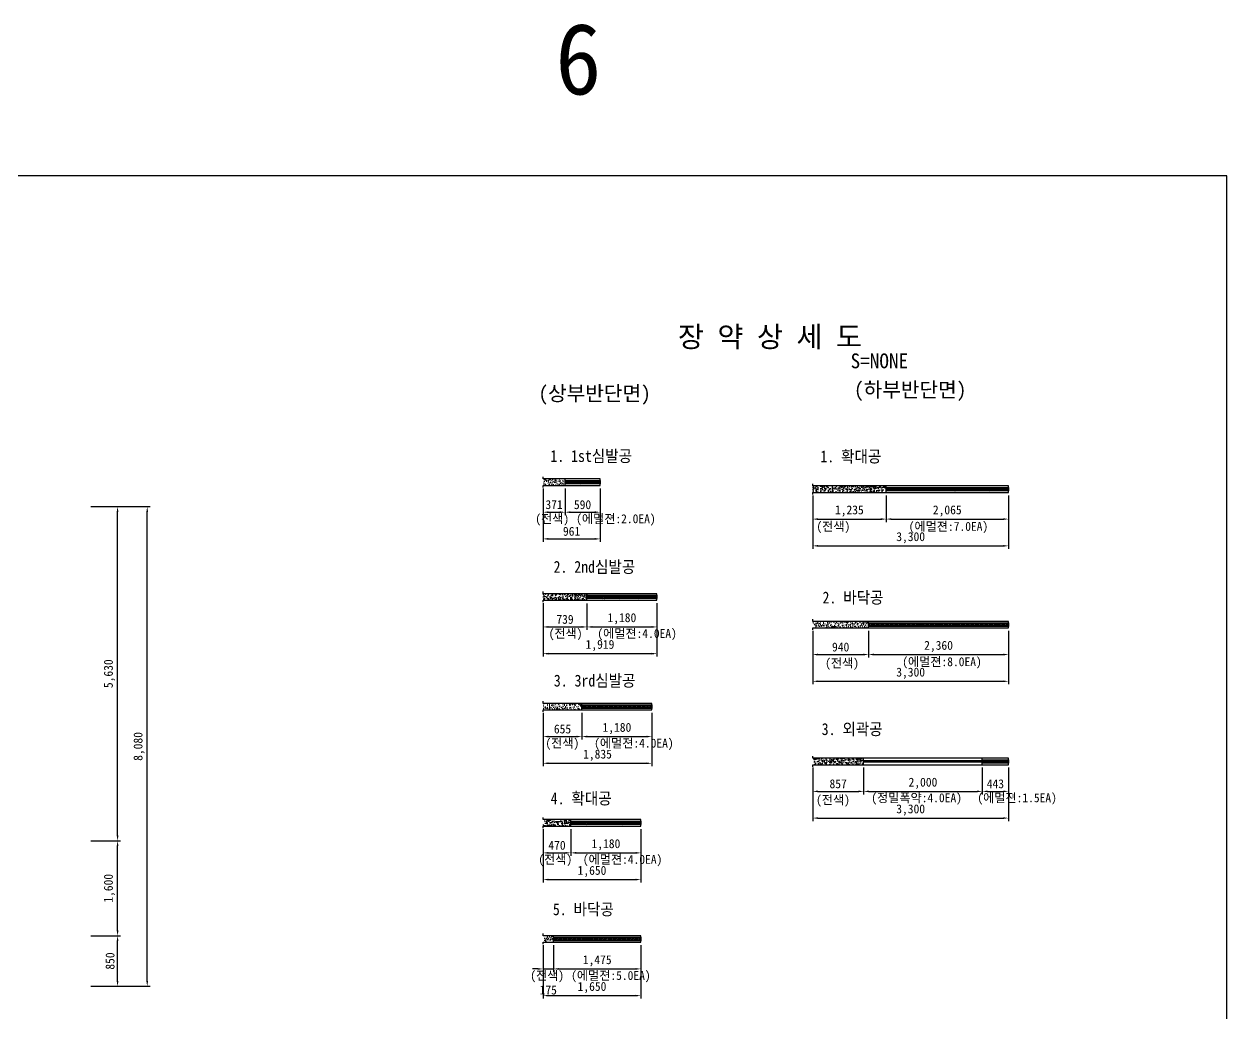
# Model space of a CAD drawing. Header units: millimetres. Extents: x -38550 to 41050, y 2900 to 31257.
# Drawn here: x 20779 to 41050, y 14599 to 31257 of the extents above; entities that cross this region are included whole.
import ezdxf
from ezdxf.enums import TextEntityAlignment as Align

# ---------------------------------------------------------------- set-up
doc = ezdxf.new("R2010")
doc.units = ezdxf.units.MM
doc.header["$LTSCALE"] = 500
doc.header["$PDMODE"] = 1
for name, color, linetype in [('CS-BLST', 4, 'Continuous'), ('CS-BLST-PATT', 1, 'Continuous'), ('CS-BLST-TEX3', 3, 'Continuous'), ('CS-DIMS', 1, 'Continuous'), ('CS-EXCV', 3, 'E-DIGLN01'), ('CS-SYMB', 2, 'Continuous'), ('CS-TABL', 3, 'Continuous'), ('CS-TEX1', 6, 'Continuous'), ('CS-TEX2', 6, 'Continuous'), ('CS-TEX3', 6, 'Continuous'), ('CS-TEXT', 3, 'Continuous'), ('CX-PAPR', 2, 'Continuous')]:
    doc.layers.add(name, color=color, linetype=linetype)
doc.styles.add('굴림체', font='')
doc.styles.get('굴림체').set_extended_font_data('GulimChe')
doc.linetypes.add('E-DIGLN01', pattern='A,0.9,-0.2,[19,kscals.shx,S=0.1,R=180,X=0,Y=0],0.9', length=2)
doc.dimstyles.new('DIM01-50', dxfattribs={"dimscale": 50, "dimtxt": 3, "dimasz": 1.8, "dimexe": 1, "dimexo": 1, "dimgap": 1, "dimtad": 1, "dimdec": 0, "dimzin": 9, "dimdsep": 46, "dimlunit": 6, "dimtxsty": '굴림체', "dimcen": 2.5, "dimclrt": 3, "dimadec": 4, "dimazin": 0, "dimtfac": 1, "dimtdec": 0, "dimtmove": 2, "dimatfit": 3, "dimfxl": 1, "dimtolj": 1, "dimtzin": 0, "dimarcsym": 0})
pattern_1 = [(50, (-344494, 34506.69), (91.092334, -7.969543), [9.525, -104.775]), (355, (-344494, 34506.69), (-17.621413, 95.528321), [7.62, -83.82]), (100.451, (-344486.41, 34506.025), (73.47125, 87.558344), [8.095, -89.045]), (46.1842, (-344494, 34532.09), (135.53952, -21.021164), [14.2875, -157.1625]), (96.6356, (-344482.7, 34530.34), (118.702117, 123.71278), [12.1425, -133.5675]), (351.184, (-344494, 34532.09), (118.702303, 123.71256), [11.43, -125.73]), (21, (-344481.3, 34525.74), (75.80744, -51.13276), [9.525, -104.775]), (326, (-344481.3, 34525.74), (30.901014, 92.093983), [7.62, -83.82]), (71.4514, (-344474.98, 34521.48), (106.708245, 40.961429), [8.095, -89.045]), (37.5, (-344494, 34506.69), (1.5443016, 42.2775194), [0, -82.804, 0, -85.09, 0, -84.1375]), (7.5, (-344494, 34506.69), (33.409831, 50.0902874), [0, -48.514, 0, -80.899, 0, -32.0675]), (327.5, (-344522.32, 34506.69), (67.7952976, -2.864372), [0, -31.75, 0, -99.06, 0, -131.445]), (317.5, (-344535.02, 34506.69), (74.064591, 12.7132455), [0, -41.275, 0, -65.786, 0, -93.345])]
pattern_2 = [(50, (-344494, 34756.25), (91.092334, -7.969543), [9.525, -104.775]), (355, (-344494, 34756.25), (-17.621413, 95.528321), [7.62, -83.82]), (100.451, (-344486.41, 34755.58), (73.47125, 87.558344), [8.095, -89.045]), (46.1842, (-344494, 34781.65), (135.53952, -21.021164), [14.2875, -157.1625]), (96.6356, (-344482.7, 34779.9), (118.702117, 123.71278), [12.1425, -133.5675]), (351.184, (-344494, 34781.65), (118.702303, 123.71256), [11.43, -125.73]), (21, (-344481.3, 34775.3), (75.80744, -51.13276), [9.525, -104.775]), (326, (-344481.3, 34775.3), (30.901014, 92.093983), [7.62, -83.82]), (71.4514, (-344474.98, 34771.04), (106.708245, 40.961429), [8.095, -89.045]), (37.5, (-344494, 34756.247), (1.5443016, 42.2775194), [0, -82.804, 0, -85.09, 0, -84.1375]), (7.5, (-344494, 34756.247), (33.409831, 50.0902874), [0, -48.514, 0, -80.899, 0, -32.0675]), (327.5, (-344522.32, 34756.247), (67.7952976, -2.864372), [0, -31.75, 0, -99.06, 0, -131.445]), (317.5, (-344535.02, 34756.247), (74.064591, 12.7132455), [0, -41.275, 0, -65.786, 0, -93.345])]
pattern_3 = [(50, (-344494, 34506.69), (91.092334, -7.969543), [9.525, -104.775]), (355, (-344494, 34506.69), (-17.621413, 95.528321), [7.62, -83.82]), (100.451, (-344486.41, 34506.025), (73.47125, 87.558344), [8.095, -89.045]), (46.1842, (-344494, 34532.09), (135.53952, -21.021164), [14.2875, -157.1625]), (96.6356, (-344482.7, 34530.34), (118.702117, 123.71278), [12.1425, -133.5675]), (351.184, (-344494, 34532.09), (118.702303, 123.71256), [11.43, -125.73]), (21, (-344481.3, 34525.74), (75.80744, -51.132759), [9.525, -104.775]), (326, (-344481.3, 34525.74), (30.901014, 92.093983), [7.62, -83.82]), (71.4514, (-344474.98, 34521.48), (106.708245, 40.961429), [8.095, -89.045]), (37.5, (-344494, 34506.69), (1.5443016, 42.2775194), [0, -82.804, 0, -85.09, 0, -84.1375]), (7.5, (-344494, 34506.69), (33.409831, 50.0902874), [0, -48.514, 0, -80.899, 0, -32.0675]), (327.5, (-344522.32, 34506.69), (67.7952976, -2.864372), [0, -31.75, 0, -99.06, 0, -131.445]), (317.5, (-344535.02, 34506.69), (74.064591, 12.7132455), [0, -41.275, 0, -65.786, 0, -93.345])]

# ---------------------------------------------------------------- blocks, each defined once
blk = doc.blocks.new('*D37')
at = {"layer": 'CS-DIMS', "color": 0, "lineweight": -2, "ltscale": 30, "transparency": 16777216}
for p, q in [((29525, 23434), (29525, 22534)), ((30486, 23434), (30486, 22534)), ((29615, 22584), (30396, 22584))]:
    blk.add_line(p, q, dxfattribs=at)
at = {"layer": 'CS-DIMS', "color": 0, "ltscale": 30, "transparency": 16777216}
for points in [[(29615, 22599), (29615, 22569), (29525, 22584)], [(30396, 22599), (30396, 22569), (30486, 22584)]]:
    blk.add_solid(points, dxfattribs=at)
at = {"layer": 'Defpoints', "color": 0, "ltscale": 30, "transparency": 16777216}
for p in [(29525, 23484), (30486, 23484), (30486, 22584)]:
    blk.add_point(p, dxfattribs=at)
at = {"layer": 'CS-DIMS', "color": 3, "ltscale": 30, "transparency": 16777216, "insert": (30006, 22711), "char_height": 150, "attachment_point": 5, "style": '굴림체'}
blk.add_mtext('\\A1;961', dxfattribs=at)
blk = doc.blocks.new('*D38')
at = {"layer": 'CS-DIMS', "color": 0, "lineweight": -2, "ltscale": 30, "transparency": 16777216}
for p, q in [((29525, 23434), (29525, 22984)), ((29896, 23434), (29896, 22984)), ((29615, 23034), (29806, 23034))]:
    blk.add_line(p, q, dxfattribs=at)
at = {"layer": 'CS-DIMS', "color": 0, "ltscale": 30, "transparency": 16777216}
for points in [[(29615, 23049), (29615, 23019), (29525, 23034)], [(29806, 23049), (29806, 23019), (29896, 23034)]]:
    blk.add_solid(points, dxfattribs=at)
at = {"layer": 'Defpoints', "color": 0, "ltscale": 30, "transparency": 16777216}
for p in [(29525, 23484), (29896, 23484), (29896, 23034)]:
    blk.add_point(p, dxfattribs=at)
at = {"layer": 'CS-DIMS', "color": 3, "ltscale": 30, "transparency": 16777216, "insert": (29711, 23161), "char_height": 150, "attachment_point": 5, "style": '굴림체'}
blk.add_mtext('\\A1;371', dxfattribs=at)
blk = doc.blocks.new('*D39')
at = {"layer": 'CS-DIMS', "color": 0, "lineweight": -2, "ltscale": 30, "transparency": 16777216}
for p, q in [((29896, 23434), (29896, 22984)), ((30486, 23434), (30486, 22984)), ((29986, 23034), (30396, 23034))]:
    blk.add_line(p, q, dxfattribs=at)
at = {"layer": 'CS-DIMS', "color": 0, "ltscale": 30, "transparency": 16777216}
for points in [[(29986, 23049), (29986, 23019), (29896, 23034)], [(30396, 23049), (30396, 23019), (30486, 23034)]]:
    blk.add_solid(points, dxfattribs=at)
at = {"layer": 'Defpoints', "color": 0, "ltscale": 30, "transparency": 16777216}
for p in [(29896, 23484), (30486, 23484), (30486, 23034)]:
    blk.add_point(p, dxfattribs=at)
at = {"layer": 'CS-DIMS', "color": 3, "ltscale": 30, "transparency": 16777216, "insert": (30191, 23160), "char_height": 150, "attachment_point": 5, "style": '굴림체'}
blk.add_mtext('\\A1;590', dxfattribs=at)
blk = doc.blocks.new('*D40')
at = {"layer": 'CS-DIMS', "color": 0, "lineweight": -2, "ltscale": 30, "transparency": 16777216}
for p, q in [((29525, 21501), (29525, 20601)), ((31444, 21501), (31444, 20601)), ((29615, 20651), (31354, 20651))]:
    blk.add_line(p, q, dxfattribs=at)
at = {"layer": 'CS-DIMS', "color": 0, "ltscale": 30, "transparency": 16777216}
for points in [[(29615, 20666), (29615, 20636), (29525, 20651)], [(31354, 20666), (31354, 20636), (31444, 20651)]]:
    blk.add_solid(points, dxfattribs=at)
at = {"layer": 'Defpoints', "color": 0, "ltscale": 30, "transparency": 16777216}
for p in [(29525, 21551), (31444, 21551), (31444, 20651)]:
    blk.add_point(p, dxfattribs=at)
at = {"layer": 'CS-DIMS', "color": 3, "ltscale": 30, "transparency": 16777216, "insert": (30485, 20788), "char_height": 150, "attachment_point": 5, "style": '굴림체'}
blk.add_mtext('\\A1;1,919', dxfattribs=at)
blk = doc.blocks.new('*D41')
at = {"layer": 'CS-DIMS', "color": 0, "lineweight": -2, "ltscale": 30, "transparency": 16777216}
for p, q in [((29525, 21501), (29525, 21051)), ((30264, 21495), (30264, 21051)), ((29615, 21101), (30174, 21101))]:
    blk.add_line(p, q, dxfattribs=at)
at = {"layer": 'CS-DIMS', "color": 0, "ltscale": 30, "transparency": 16777216}
for points in [[(29615, 21116), (29615, 21086), (29525, 21101)], [(30174, 21116), (30174, 21086), (30264, 21101)]]:
    blk.add_solid(points, dxfattribs=at)
at = {"layer": 'Defpoints', "color": 0, "ltscale": 30, "transparency": 16777216}
for p in [(29525, 21551), (30264, 21545), (30264, 21101)]:
    blk.add_point(p, dxfattribs=at)
at = {"layer": 'CS-DIMS', "color": 3, "ltscale": 30, "transparency": 16777216, "insert": (29895, 21228), "char_height": 150, "attachment_point": 5, "style": '굴림체'}
blk.add_mtext('\\A1;739', dxfattribs=at)
blk = doc.blocks.new('*D42')
at = {"layer": 'CS-DIMS', "color": 0, "lineweight": -2, "ltscale": 30, "transparency": 16777216}
for p, q in [((30264, 21495), (30264, 21051)), ((31444, 21501), (31444, 21051)), ((30354, 21101), (31354, 21101))]:
    blk.add_line(p, q, dxfattribs=at)
at = {"layer": 'CS-DIMS', "color": 0, "ltscale": 30, "transparency": 16777216}
for points in [[(30354, 21116), (30354, 21086), (30264, 21101)], [(31354, 21116), (31354, 21086), (31444, 21101)]]:
    blk.add_solid(points, dxfattribs=at)
at = {"layer": 'Defpoints', "color": 0, "ltscale": 30, "transparency": 16777216}
for p in [(30264, 21545), (31444, 21551), (31444, 21101)]:
    blk.add_point(p, dxfattribs=at)
at = {"layer": 'CS-DIMS', "color": 3, "ltscale": 30, "transparency": 16777216, "insert": (30854, 21238), "char_height": 150, "attachment_point": 5, "style": '굴림체'}
blk.add_mtext('\\A1;1,180', dxfattribs=at)
blk = doc.blocks.new('뉴마이트')
at = {"layer": 'CS-BLST-PATT'}
h = blk.add_hatch(dxfattribs=at)
h.set_pattern_fill('ANSI31', color=256, scale=5.824581, style=0)
h.set_pattern_definition([(45, (-765876.779, 225267.89), (-13.0765565, 13.0765565), [])])
h.paths.add_polyline_path([(0, 29), (0, -29), (295, -29), (295, 29)])
at = {"layer": 'CS-TABL'}
blk.add_lwpolyline([(0, 29), (295, 29), (295, -29), (0, -29)], close=True, dxfattribs=at)
blk = doc.blocks.new('*D43')
at = {"layer": 'CS-DIMS', "color": 0, "lineweight": -2, "ltscale": 30, "transparency": 16777216}
for p, q in [((29525, 19654), (29525, 18754)), ((31360, 19654), (31360, 18754)), ((29615, 18804), (31270, 18804))]:
    blk.add_line(p, q, dxfattribs=at)
at = {"layer": 'CS-DIMS', "color": 0, "ltscale": 30, "transparency": 16777216}
for points in [[(29615, 18819), (29615, 18789), (29525, 18804)], [(31270, 18819), (31270, 18789), (31360, 18804)]]:
    blk.add_solid(points, dxfattribs=at)
at = {"layer": 'Defpoints', "color": 0, "ltscale": 30, "transparency": 16777216}
for p in [(29525, 19704), (31360, 19704), (31360, 18804)]:
    blk.add_point(p, dxfattribs=at)
at = {"layer": 'CS-DIMS', "color": 3, "ltscale": 30, "transparency": 16777216, "insert": (30443, 18940), "char_height": 150, "attachment_point": 5, "style": '굴림체'}
blk.add_mtext('\\A1;1,835', dxfattribs=at)
blk = doc.blocks.new('*D44')
at = {"layer": 'CS-DIMS', "color": 0, "lineweight": -2, "ltscale": 30, "transparency": 16777216}
for p, q in [((29525, 19654), (29525, 19204)), ((30180, 19654), (30180, 19204)), ((29615, 19254), (30090, 19254))]:
    blk.add_line(p, q, dxfattribs=at)
at = {"layer": 'CS-DIMS', "color": 0, "ltscale": 30, "transparency": 16777216}
for points in [[(29615, 19269), (29615, 19239), (29525, 19254)], [(30090, 19269), (30090, 19239), (30180, 19254)]]:
    blk.add_solid(points, dxfattribs=at)
at = {"layer": 'Defpoints', "color": 0, "ltscale": 30, "transparency": 16777216}
for p in [(29525, 19704), (30180, 19704), (30180, 19254)]:
    blk.add_point(p, dxfattribs=at)
at = {"layer": 'CS-DIMS', "color": 3, "ltscale": 30, "transparency": 16777216, "insert": (29853, 19381), "char_height": 150, "attachment_point": 5, "style": '굴림체'}
blk.add_mtext('\\A1;655', dxfattribs=at)
blk = doc.blocks.new('*D45')
at = {"layer": 'CS-DIMS', "color": 0, "lineweight": -2, "ltscale": 30, "transparency": 16777216}
for p, q in [((30180, 19654), (30180, 19204)), ((31360, 19654), (31360, 19204)), ((30270, 19254), (31270, 19254))]:
    blk.add_line(p, q, dxfattribs=at)
at = {"layer": 'CS-DIMS', "color": 0, "ltscale": 30, "transparency": 16777216}
for points in [[(30270, 19269), (30270, 19239), (30180, 19254)], [(31270, 19269), (31270, 19239), (31360, 19254)]]:
    blk.add_solid(points, dxfattribs=at)
at = {"layer": 'Defpoints', "color": 0, "ltscale": 30, "transparency": 16777216}
for p in [(30180, 19704), (31360, 19704), (31360, 19254)]:
    blk.add_point(p, dxfattribs=at)
at = {"layer": 'CS-DIMS', "color": 3, "ltscale": 30, "transparency": 16777216, "insert": (30770, 19390), "char_height": 150, "attachment_point": 5, "style": '굴림체'}
blk.add_mtext('\\A1;1,180', dxfattribs=at)
blk = doc.blocks.new('*D46')
at = {"layer": 'CS-DIMS', "color": 0, "lineweight": -2, "ltscale": 30, "transparency": 16777216}
for p, q in [((29525, 17695), (29525, 16795)), ((31175, 17695), (31175, 16795)), ((29615, 16845), (31085, 16845))]:
    blk.add_line(p, q, dxfattribs=at)
at = {"layer": 'CS-DIMS', "color": 0, "ltscale": 30, "transparency": 16777216}
for points in [[(29615, 16860), (29615, 16830), (29525, 16845)], [(31085, 16860), (31085, 16830), (31175, 16845)]]:
    blk.add_solid(points, dxfattribs=at)
at = {"layer": 'Defpoints', "color": 0, "ltscale": 30, "transparency": 16777216}
for p in [(29525, 17745), (31175, 17745), (31175, 16845)]:
    blk.add_point(p, dxfattribs=at)
at = {"layer": 'CS-DIMS', "color": 3, "ltscale": 30, "transparency": 16777216, "insert": (30350, 16981), "char_height": 150, "attachment_point": 5, "style": '굴림체'}
blk.add_mtext('\\A1;1,650', dxfattribs=at)
blk = doc.blocks.new('*D47')
at = {"layer": 'CS-DIMS', "color": 0, "lineweight": -2, "ltscale": 30, "transparency": 16777216}
for p, q in [((29525, 17695), (29525, 17245)), ((29995, 17695), (29995, 17245)), ((29615, 17295), (29905, 17295))]:
    blk.add_line(p, q, dxfattribs=at)
at = {"layer": 'CS-DIMS', "color": 0, "ltscale": 30, "transparency": 16777216}
for points in [[(29615, 17310), (29615, 17280), (29525, 17295)], [(29905, 17310), (29905, 17280), (29995, 17295)]]:
    blk.add_solid(points, dxfattribs=at)
at = {"layer": 'Defpoints', "color": 0, "ltscale": 30, "transparency": 16777216}
for p in [(29525, 17745), (29995, 17745), (29995, 17295)]:
    blk.add_point(p, dxfattribs=at)
at = {"layer": 'CS-DIMS', "color": 3, "ltscale": 30, "transparency": 16777216, "insert": (29760, 17422), "char_height": 150, "attachment_point": 5, "style": '굴림체'}
blk.add_mtext('\\A1;470', dxfattribs=at)
blk = doc.blocks.new('*D48')
at = {"layer": 'CS-DIMS', "color": 0, "lineweight": -2, "ltscale": 30, "transparency": 16777216}
for p, q in [((29995, 17695), (29995, 17245)), ((31175, 17695), (31175, 17245)), ((30085, 17295), (31085, 17295))]:
    blk.add_line(p, q, dxfattribs=at)
at = {"layer": 'CS-DIMS', "color": 0, "ltscale": 30, "transparency": 16777216}
for points in [[(30085, 17310), (30085, 17280), (29995, 17295)], [(31085, 17310), (31085, 17280), (31175, 17295)]]:
    blk.add_solid(points, dxfattribs=at)
at = {"layer": 'Defpoints', "color": 0, "ltscale": 30, "transparency": 16777216}
for p in [(29995, 17745), (31175, 17745), (31175, 17295)]:
    blk.add_point(p, dxfattribs=at)
at = {"layer": 'CS-DIMS', "color": 3, "ltscale": 30, "transparency": 16777216, "insert": (30585, 17431), "char_height": 150, "attachment_point": 5, "style": '굴림체'}
blk.add_mtext('\\A1;1,180', dxfattribs=at)
blk = doc.blocks.new('*D54')
at = {"layer": 'CS-DIMS', "color": 0, "lineweight": -2, "ltscale": 30, "transparency": 16777216}
for p, q in [((29525, 15740), (29525, 14840)), ((31175, 15740), (31175, 14840)), ((29615, 14890), (31085, 14890))]:
    blk.add_line(p, q, dxfattribs=at)
at = {"layer": 'CS-DIMS', "color": 0, "ltscale": 30, "transparency": 16777216}
for points in [[(29615, 14905), (29615, 14875), (29525, 14890)], [(31085, 14905), (31085, 14875), (31175, 14890)]]:
    blk.add_solid(points, dxfattribs=at)
at = {"layer": 'Defpoints', "color": 0, "ltscale": 30, "transparency": 16777216}
for p in [(29525, 15790), (31175, 15790), (31175, 14890)]:
    blk.add_point(p, dxfattribs=at)
at = {"layer": 'CS-DIMS', "color": 3, "ltscale": 30, "transparency": 16777216, "insert": (30350, 15026), "char_height": 150, "attachment_point": 5, "style": '굴림체'}
blk.add_mtext('\\A1;1,650', dxfattribs=at)
blk = doc.blocks.new('*D55')
at = {"layer": 'CS-DIMS', "color": 0, "lineweight": -2, "ltscale": 30, "transparency": 16777216}
for p, q in [((29525, 15740), (29525, 15290)), ((29700, 15740), (29700, 15290)), ((29435, 15340), (29345, 15340)), ((29525, 15340), (29700, 15340)), ((29790, 15340), (29880, 15340))]:
    blk.add_line(p, q, dxfattribs=at)
at = {"layer": 'CS-DIMS', "color": 0, "ltscale": 30, "transparency": 16777216}
for points in [[(29435, 15355), (29435, 15325), (29525, 15340)], [(29790, 15355), (29790, 15325), (29700, 15340)]]:
    blk.add_solid(points, dxfattribs=at)
at = {"layer": 'Defpoints', "color": 0, "ltscale": 30, "transparency": 16777216}
for p in [(29525, 15790), (29700, 15790), (29700, 15340)]:
    blk.add_point(p, dxfattribs=at)
at = {"layer": 'CS-DIMS', "color": 3, "ltscale": 30, "transparency": 16777216, "insert": (29613, 14984), "char_height": 150, "attachment_point": 5, "style": '굴림체'}
blk.add_mtext('\\A1;175', dxfattribs=at)
blk = doc.blocks.new('*D56')
at = {"layer": 'CS-DIMS', "color": 0, "lineweight": -2, "ltscale": 30, "transparency": 16777216}
for p, q in [((29700, 15740), (29700, 15290)), ((31175, 15740), (31175, 15290)), ((29790, 15340), (31085, 15340))]:
    blk.add_line(p, q, dxfattribs=at)
at = {"layer": 'CS-DIMS', "color": 0, "ltscale": 30, "transparency": 16777216}
for points in [[(29790, 15355), (29790, 15325), (29700, 15340)], [(31085, 15355), (31085, 15325), (31175, 15340)]]:
    blk.add_solid(points, dxfattribs=at)
at = {"layer": 'Defpoints', "color": 0, "ltscale": 30, "transparency": 16777216}
for p in [(29700, 15790), (31175, 15790), (31175, 15340)]:
    blk.add_point(p, dxfattribs=at)
at = {"layer": 'CS-DIMS', "color": 3, "ltscale": 30, "transparency": 16777216, "insert": (30438, 15476), "char_height": 150, "attachment_point": 5, "style": '굴림체'}
blk.add_mtext('\\A1;1,475', dxfattribs=at)
blk = doc.blocks.new('*D57')
at = {"layer": 'CS-DIMS', "color": 0, "lineweight": -2, "ltscale": 30, "transparency": 16777216}
for p, q in [((34070, 23317), (34070, 22417)), ((37370, 23317), (37370, 22417)), ((34160, 22467), (37280, 22467))]:
    blk.add_line(p, q, dxfattribs=at)
at = {"layer": 'CS-DIMS', "color": 0, "ltscale": 30, "transparency": 16777216}
for points in [[(34160, 22482), (34160, 22452), (34070, 22467)], [(37280, 22482), (37280, 22452), (37370, 22467)]]:
    blk.add_solid(points, dxfattribs=at)
at = {"layer": 'Defpoints', "color": 0, "ltscale": 30, "transparency": 16777216}
for p in [(34070, 23367), (37370, 23367), (37370, 22467)]:
    blk.add_point(p, dxfattribs=at)
at = {"layer": 'CS-DIMS', "color": 3, "ltscale": 30, "transparency": 16777216, "insert": (35720, 22603), "char_height": 150, "attachment_point": 5, "style": '굴림체'}
blk.add_mtext('\\A1;3,300', dxfattribs=at)
blk = doc.blocks.new('*D58')
at = {"layer": 'CS-DIMS', "color": 0, "lineweight": -2, "ltscale": 30, "transparency": 16777216}
for p, q in [((34070, 23317), (34070, 22867)), ((35305, 23317), (35305, 22867)), ((34160, 22917), (35215, 22917))]:
    blk.add_line(p, q, dxfattribs=at)
at = {"layer": 'CS-DIMS', "color": 0, "ltscale": 30, "transparency": 16777216}
for points in [[(34160, 22932), (34160, 22902), (34070, 22917)], [(35215, 22932), (35215, 22902), (35305, 22917)]]:
    blk.add_solid(points, dxfattribs=at)
at = {"layer": 'Defpoints', "color": 0, "ltscale": 30, "transparency": 16777216}
for p in [(34070, 23367), (35305, 23367), (35305, 22917)]:
    blk.add_point(p, dxfattribs=at)
at = {"layer": 'CS-DIMS', "color": 3, "ltscale": 30, "transparency": 16777216, "insert": (34687, 23053), "char_height": 150, "attachment_point": 5, "style": '굴림체'}
blk.add_mtext('\\A1;1,235', dxfattribs=at)
blk = doc.blocks.new('*D59')
at = {"layer": 'CS-DIMS', "color": 0, "lineweight": -2, "ltscale": 30, "transparency": 16777216}
for p, q in [((34070, 23317), (34070, 22868)), ((35305, 23317), (35305, 22868)), ((34160, 22918), (35215, 22918))]:
    blk.add_line(p, q, dxfattribs=at)
at = {"layer": 'CS-DIMS', "color": 0, "ltscale": 30, "transparency": 16777216}
for points in [[(34160, 22933), (34160, 22903), (34070, 22918)], [(35215, 22933), (35215, 22903), (35305, 22918)]]:
    blk.add_solid(points, dxfattribs=at)
at = {"layer": 'Defpoints', "color": 0, "ltscale": 30, "transparency": 16777216}
for p in [(34070, 23367), (35305, 23367), (35305, 22918)]:
    blk.add_point(p, dxfattribs=at)
at = {"layer": 'CS-DIMS', "color": 3, "ltscale": 30, "transparency": 16777216, "insert": (34687, 23054), "char_height": 150, "attachment_point": 5, "style": '굴림체'}
blk.add_mtext('\\A1;1,235', dxfattribs=at)
blk = doc.blocks.new('*D60')
at = {"layer": 'CS-DIMS', "color": 0, "lineweight": -2, "ltscale": 30, "transparency": 16777216}
for p, q in [((35305, 23317), (35305, 22868)), ((37370, 23317), (37370, 22868)), ((35395, 22918), (37280, 22918))]:
    blk.add_line(p, q, dxfattribs=at)
at = {"layer": 'CS-DIMS', "color": 0, "ltscale": 30, "transparency": 16777216}
for points in [[(35395, 22933), (35395, 22903), (35305, 22918)], [(37280, 22933), (37280, 22903), (37370, 22918)]]:
    blk.add_solid(points, dxfattribs=at)
at = {"layer": 'Defpoints', "color": 0, "ltscale": 30, "transparency": 16777216}
for p in [(35305, 23367), (37370, 23367), (37370, 22918)]:
    blk.add_point(p, dxfattribs=at)
at = {"layer": 'CS-DIMS', "color": 3, "ltscale": 30, "transparency": 16777216, "insert": (36337, 23054), "char_height": 150, "attachment_point": 5, "style": '굴림체'}
blk.add_mtext('\\A1;2,065', dxfattribs=at)
blk = doc.blocks.new('*D61')
at = {"layer": 'CS-DIMS', "color": 0, "lineweight": -2, "ltscale": 30, "transparency": 16777216}
for p, q in [((34070, 21035), (34070, 20135)), ((37370, 21035), (37370, 20135)), ((34160, 20185), (37280, 20185))]:
    blk.add_line(p, q, dxfattribs=at)
at = {"layer": 'CS-DIMS', "color": 0, "ltscale": 30, "transparency": 16777216}
for points in [[(34160, 20200), (34160, 20170), (34070, 20185)], [(37280, 20200), (37280, 20170), (37370, 20185)]]:
    blk.add_solid(points, dxfattribs=at)
at = {"layer": 'Defpoints', "color": 0, "ltscale": 30, "transparency": 16777216}
for p in [(34070, 21085), (37370, 21085), (37370, 20185)]:
    blk.add_point(p, dxfattribs=at)
at = {"layer": 'CS-DIMS', "color": 3, "ltscale": 30, "transparency": 16777216, "insert": (35720, 20321), "char_height": 150, "attachment_point": 5, "style": '굴림체'}
blk.add_mtext('\\A1;3,300', dxfattribs=at)
blk = doc.blocks.new('*D62')
at = {"layer": 'CS-DIMS', "color": 0, "lineweight": -2, "ltscale": 30, "transparency": 16777216}
for p, q in [((34070, 21035), (34070, 20585)), ((35010, 21035), (35010, 20585)), ((34160, 20635), (34920, 20635))]:
    blk.add_line(p, q, dxfattribs=at)
at = {"layer": 'CS-DIMS', "color": 0, "ltscale": 30, "transparency": 16777216}
for points in [[(34160, 20650), (34160, 20620), (34070, 20635)], [(34920, 20650), (34920, 20620), (35010, 20635)]]:
    blk.add_solid(points, dxfattribs=at)
at = {"layer": 'Defpoints', "color": 0, "ltscale": 30, "transparency": 16777216}
for p in [(34070, 21085), (35010, 21085), (35010, 20635)]:
    blk.add_point(p, dxfattribs=at)
at = {"layer": 'CS-DIMS', "color": 3, "ltscale": 30, "transparency": 16777216, "insert": (34540, 20762), "char_height": 150, "attachment_point": 5, "style": '굴림체'}
blk.add_mtext('\\A1;940', dxfattribs=at)
blk = doc.blocks.new('*D63')
at = {"layer": 'CS-DIMS', "color": 0, "lineweight": -2, "ltscale": 30, "transparency": 16777216}
for p, q in [((34070, 21035), (34070, 20586)), ((35010, 21035), (35010, 20586)), ((34160, 20636), (34920, 20636))]:
    blk.add_line(p, q, dxfattribs=at)
at = {"layer": 'CS-DIMS', "color": 0, "ltscale": 30, "transparency": 16777216}
for points in [[(34160, 20651), (34160, 20621), (34070, 20636)], [(34920, 20651), (34920, 20621), (35010, 20636)]]:
    blk.add_solid(points, dxfattribs=at)
at = {"layer": 'Defpoints', "color": 0, "ltscale": 30, "transparency": 16777216}
for p in [(34070, 21085), (35010, 21085), (35010, 20636)]:
    blk.add_point(p, dxfattribs=at)
at = {"layer": 'CS-DIMS', "color": 3, "ltscale": 30, "transparency": 16777216, "insert": (34540, 20762), "char_height": 150, "attachment_point": 5, "style": '굴림체'}
blk.add_mtext('\\A1;940', dxfattribs=at)
blk = doc.blocks.new('*D64')
at = {"layer": 'CS-DIMS', "color": 0, "lineweight": -2, "ltscale": 30, "transparency": 16777216}
for p, q in [((35010, 21035), (35010, 20586)), ((37370, 21035), (37370, 20586)), ((35100, 20636), (37280, 20636))]:
    blk.add_line(p, q, dxfattribs=at)
at = {"layer": 'CS-DIMS', "color": 0, "ltscale": 30, "transparency": 16777216}
for points in [[(35100, 20651), (35100, 20621), (35010, 20636)], [(37280, 20651), (37280, 20621), (37370, 20636)]]:
    blk.add_solid(points, dxfattribs=at)
at = {"layer": 'Defpoints', "color": 0, "ltscale": 30, "transparency": 16777216}
for p in [(35010, 21085), (37370, 21085), (37370, 20636)]:
    blk.add_point(p, dxfattribs=at)
at = {"layer": 'CS-DIMS', "color": 3, "ltscale": 30, "transparency": 16777216, "insert": (36190, 20772), "char_height": 150, "attachment_point": 5, "style": '굴림체'}
blk.add_mtext('\\A1;2,360', dxfattribs=at)
blk = doc.blocks.new('*D65')
at = {"layer": 'CS-DIMS', "color": 0, "lineweight": -2, "ltscale": 30, "transparency": 16777216}
for p, q in [((34070, 18731), (34070, 17831)), ((37370, 18731), (37370, 17831)), ((34160, 17881), (37280, 17881))]:
    blk.add_line(p, q, dxfattribs=at)
at = {"layer": 'CS-DIMS', "color": 0, "ltscale": 30, "transparency": 16777216}
for points in [[(34160, 17896), (34160, 17866), (34070, 17881)], [(37280, 17896), (37280, 17866), (37370, 17881)]]:
    blk.add_solid(points, dxfattribs=at)
at = {"layer": 'Defpoints', "color": 0, "ltscale": 30, "transparency": 16777216}
for p in [(34070, 18781), (37370, 18781), (37370, 17881)]:
    blk.add_point(p, dxfattribs=at)
at = {"layer": 'CS-DIMS', "color": 3, "ltscale": 30, "transparency": 16777216, "insert": (35720, 18017), "char_height": 150, "attachment_point": 5, "style": '굴림체'}
blk.add_mtext('\\A1;3,300', dxfattribs=at)
blk = doc.blocks.new('*D66')
at = {"layer": 'CS-DIMS', "color": 0, "lineweight": -2, "ltscale": 30, "transparency": 16777216}
for p, q in [((34070, 18731), (34070, 18281)), ((34927, 18731), (34927, 18281)), ((34160, 18331), (34837, 18331))]:
    blk.add_line(p, q, dxfattribs=at)
at = {"layer": 'CS-DIMS', "color": 0, "ltscale": 30, "transparency": 16777216}
for points in [[(34160, 18346), (34160, 18316), (34070, 18331)], [(34837, 18346), (34837, 18316), (34927, 18331)]]:
    blk.add_solid(points, dxfattribs=at)
at = {"layer": 'Defpoints', "color": 0, "ltscale": 30, "transparency": 16777216}
for p in [(34070, 18781), (34927, 18781), (34927, 18331)]:
    blk.add_point(p, dxfattribs=at)
at = {"layer": 'CS-DIMS', "color": 3, "ltscale": 30, "transparency": 16777216, "insert": (34498, 18458), "char_height": 150, "attachment_point": 5, "style": '굴림체'}
blk.add_mtext('\\A1;857', dxfattribs=at)
blk = doc.blocks.new('*D67')
at = {"layer": 'CS-DIMS', "color": 0, "lineweight": -2, "ltscale": 30, "transparency": 16777216}
for p, q in [((34070, 18731), (34070, 18281)), ((34927, 18731), (34927, 18281)), ((34160, 18331), (34837, 18331))]:
    blk.add_line(p, q, dxfattribs=at)
at = {"layer": 'CS-DIMS', "color": 0, "ltscale": 30, "transparency": 16777216}
for points in [[(34160, 18346), (34160, 18316), (34070, 18331)], [(34837, 18346), (34837, 18316), (34927, 18331)]]:
    blk.add_solid(points, dxfattribs=at)
at = {"layer": 'Defpoints', "color": 0, "ltscale": 30, "transparency": 16777216}
for p in [(34070, 18781), (34927, 18781), (34927, 18331)]:
    blk.add_point(p, dxfattribs=at)
at = {"layer": 'CS-DIMS', "color": 3, "ltscale": 30, "transparency": 16777216, "insert": (34498, 18458), "char_height": 150, "attachment_point": 5, "style": '굴림체'}
blk.add_mtext('\\A1;857', dxfattribs=at)
blk = doc.blocks.new('*D68')
at = {"layer": 'CS-DIMS', "color": 0, "lineweight": -2, "ltscale": 30, "transparency": 16777216}
for p, q in [((34927, 18731), (34927, 18281)), ((36927, 18731), (36927, 18281)), ((35017, 18331), (36837, 18331))]:
    blk.add_line(p, q, dxfattribs=at)
at = {"layer": 'CS-DIMS', "color": 0, "ltscale": 30, "transparency": 16777216}
for points in [[(35017, 18346), (35017, 18316), (34927, 18331)], [(36837, 18346), (36837, 18316), (36927, 18331)]]:
    blk.add_solid(points, dxfattribs=at)
at = {"layer": 'Defpoints', "color": 0, "ltscale": 30, "transparency": 16777216}
for p in [(34927, 18781), (36927, 18781), (36927, 18331)]:
    blk.add_point(p, dxfattribs=at)
at = {"layer": 'CS-DIMS', "color": 3, "ltscale": 30, "transparency": 16777216, "insert": (35927, 18467), "char_height": 150, "attachment_point": 5, "style": '굴림체'}
blk.add_mtext('\\A1;2,000', dxfattribs=at)
blk = doc.blocks.new('*D69')
at = {"layer": 'CS-DIMS', "color": 0, "lineweight": -2, "ltscale": 30, "transparency": 16777216}
for p, q in [((36927, 18731), (36927, 18281)), ((37370, 18731), (37370, 18281)), ((37017, 18331), (37280, 18331))]:
    blk.add_line(p, q, dxfattribs=at)
at = {"layer": 'CS-DIMS', "color": 0, "ltscale": 30, "transparency": 16777216}
for points in [[(37017, 18346), (37017, 18316), (36927, 18331)], [(37280, 18346), (37280, 18316), (37370, 18331)]]:
    blk.add_solid(points, dxfattribs=at)
at = {"layer": 'Defpoints', "color": 0, "ltscale": 30, "transparency": 16777216}
for p in [(36927, 18781), (37370, 18781), (37370, 18331)]:
    blk.add_point(p, dxfattribs=at)
at = {"layer": 'CS-DIMS', "color": 3, "ltscale": 30, "transparency": 16777216, "insert": (37148, 18458), "char_height": 150, "attachment_point": 5, "style": '굴림체'}
blk.add_mtext('\\A1;443', dxfattribs=at)
blk = doc.blocks.new('*D83')
at = {"layer": 'CS-DIMS', "color": 0, "lineweight": -2, "transparency": 16777216}
for p, q in [((21905, 15898), (22405, 15898)), ((22355, 15138), (22355, 15808)), ((21905, 15048), (22405, 15048))]:
    blk.add_line(p, q, dxfattribs=at)
at = {"layer": 'CS-DIMS', "color": 0, "transparency": 16777216}
for points in [[(22340, 15808), (22370, 15808), (22355, 15898)], [(22340, 15138), (22370, 15138), (22355, 15048)]]:
    blk.add_solid(points, dxfattribs=at)
at = {"layer": 'Defpoints', "color": 0, "transparency": 16777216}
for p in [(21855, 15898), (22355, 15898), (21855, 15048)]:
    blk.add_point(p, dxfattribs=at)
at = {"layer": 'CS-DIMS', "color": 3, "transparency": 16777216, "insert": (22229, 15473), "char_height": 150, "attachment_point": 5, "rotation": 90, "style": '굴림체'}
blk.add_mtext('\\A1;850', dxfattribs=at)
blk = doc.blocks.new('*D84')
at = {"layer": 'CS-DIMS', "color": 0, "lineweight": -2, "transparency": 16777216}
for p, q in [((22405, 23128), (22905, 23128)), ((22855, 15138), (22855, 23038)), ((22405, 15048), (22905, 15048))]:
    blk.add_line(p, q, dxfattribs=at)
at = {"layer": 'CS-DIMS', "color": 0, "transparency": 16777216}
for points in [[(22840, 23038), (22870, 23038), (22855, 23128)], [(22840, 15138), (22870, 15138), (22855, 15048)]]:
    blk.add_solid(points, dxfattribs=at)
at = {"layer": 'Defpoints', "color": 0, "transparency": 16777216}
for p in [(22355, 23128), (22855, 23128), (22355, 15048)]:
    blk.add_point(p, dxfattribs=at)
at = {"layer": 'CS-DIMS', "color": 3, "transparency": 16777216, "insert": (22719, 19088), "char_height": 150, "attachment_point": 5, "rotation": 90, "style": '굴림체'}
blk.add_mtext('\\A1;8,080', dxfattribs=at)
blk = doc.blocks.new('*D85')
at = {"layer": 'CS-DIMS', "color": 0, "lineweight": -2, "transparency": 16777216}
for p, q in [((21905, 17498), (22405, 17498)), ((22355, 15988), (22355, 17408)), ((21905, 15898), (22405, 15898))]:
    blk.add_line(p, q, dxfattribs=at)
at = {"layer": 'CS-DIMS', "color": 0, "transparency": 16777216}
for points in [[(22340, 17408), (22370, 17408), (22355, 17498)], [(22340, 15988), (22370, 15988), (22355, 15898)]]:
    blk.add_solid(points, dxfattribs=at)
at = {"layer": 'Defpoints', "color": 0, "transparency": 16777216}
for p in [(21855, 17498), (22355, 17498), (21855, 15898)]:
    blk.add_point(p, dxfattribs=at)
at = {"layer": 'CS-DIMS', "color": 3, "transparency": 16777216, "insert": (22219, 16698), "char_height": 150, "attachment_point": 5, "rotation": 90, "style": '굴림체'}
blk.add_mtext('\\A1;1,600', dxfattribs=at)
blk = doc.blocks.new('*D86')
at = {"layer": 'CS-DIMS', "color": 0, "lineweight": -2, "transparency": 16777216}
for p, q in [((21905, 23128), (22405, 23128)), ((22355, 17588), (22355, 23038)), ((21905, 17498), (22405, 17498))]:
    blk.add_line(p, q, dxfattribs=at)
at = {"layer": 'CS-DIMS', "color": 0, "transparency": 16777216}
for points in [[(22340, 23038), (22370, 23038), (22355, 23128)], [(22340, 17588), (22370, 17588), (22355, 17498)]]:
    blk.add_solid(points, dxfattribs=at)
at = {"layer": 'Defpoints', "color": 0, "transparency": 16777216}
for p in [(21855, 23128), (22355, 23128), (21855, 17498)]:
    blk.add_point(p, dxfattribs=at)
at = {"layer": 'CS-DIMS', "color": 3, "transparency": 16777216, "insert": (22219, 20313), "char_height": 150, "attachment_point": 5, "rotation": 90, "style": '굴림체'}
blk.add_mtext('\\A1;5,630', dxfattribs=at)

msp = doc.modelspace()

# ---------------------------------------------------------------- hatches: boundary and pattern name
at = {"layer": 'CS-BLST-PATT'}
h = msp.add_hatch(dxfattribs=at)
h.set_pattern_fill('AR-CONC', color=256, scale=0.5, style=0)
h.set_pattern_definition(pattern_1)
h.paths.add_polyline_path([(29896.2, 23593.8), (29525.2, 23593.8), (29525.2, 23483.8), (29896.2, 23483.8)])
h = msp.add_hatch(dxfattribs=at)
h.set_pattern_fill('AR-CONC', color=256, scale=0.5, style=0)
h.set_pattern_definition(pattern_3)
h.paths.add_polyline_path([(35304.6, 23451.4), (35304.6, 23477.2), (34069.6, 23477.2), (34069.6, 23367.2), (35304.6, 23367.2), (35304.6, 23393.1), (35304.6, 23393.1), (35304.6, 23451.4)])
h = msp.add_hatch(dxfattribs=at)
h.set_pattern_fill('AR-CONC', color=256, scale=0.5, style=0)
h.set_pattern_definition(pattern_1)
h.paths.add_polyline_path([(30264.2, 21661.4), (29525.2, 21661.4), (29525.2, 21551.4), (30264.2, 21551.4)])
h = msp.add_hatch(dxfattribs=at)
h.set_pattern_fill('AR-CONC', color=256, scale=0.5, style=0)
h.set_pattern_definition(pattern_3)
h.paths.add_polyline_path([(35009.6, 21169.1), (35009.6, 21195), (34069.6, 21195), (34069.6, 21085), (35009.6, 21085), (35009.6, 21110.9), (35009.6, 21110.9), (35009.6, 21169.1)])
h = msp.add_hatch(dxfattribs=at)
h.set_pattern_fill('AR-CONC', color=256, scale=0.5, style=0)
h.set_pattern_definition(pattern_1)
h.paths.add_polyline_path([(30180.2, 19813.9), (29525.2, 19813.9), (29525.2, 19703.9), (30180.2, 19703.9)])
h = msp.add_hatch(dxfattribs=at)
h.set_pattern_fill('AR-CONC', color=256, scale=0.5, style=0)
h.set_pattern_definition(pattern_3)
h.paths.add_polyline_path([(34927, 18890.9), (34069.6, 18890.9), (34069.6, 18780.9), (34927, 18780.9)])
h = msp.add_hatch(dxfattribs=at)
h.set_pattern_fill('ANSI31', color=256, scale=5.824581, style=0)
h.set_pattern_definition([(45, (-729097.204, 244103.741), (-13.0765565, 13.0765565), [])])
h.paths.add_polyline_path([(36927.1, 18865), (36927.1, 18806.7), (37074.6, 18806.7), (37074.6, 18865)])
h = msp.add_hatch(dxfattribs=at)
h.set_pattern_fill('AR-CONC', color=256, scale=0.5, style=0)
h.set_pattern_definition(pattern_2)
h.paths.add_polyline_path([(29995.2, 17855.2), (29525.2, 17855.2), (29525.2, 17745.2), (29995.2, 17745.2)])
h = msp.add_hatch(dxfattribs=at)
h.set_pattern_fill('AR-CONC', color=256, scale=0.5, style=0)
h.set_pattern_definition(pattern_2)
h.paths.add_polyline_path([(29700.2, 15899.7), (29525.2, 15899.7), (29525.2, 15789.7), (29700.2, 15789.7)])
at = {"layer": 'CS-SYMB'}
h = msp.add_hatch(dxfattribs=at)
h.set_pattern_fill('LINE', color=256, scale=4.6, style=0)
h.set_pattern_definition([(0, (-1991275.465, 852189.364), (0, 14.605), [])])
h.paths.add_polyline_path([(35427.1, 18821.3), (35427.1, 18850.4), (34927.1, 18850.4), (34927.1, 18821.3)])
h = msp.add_hatch(dxfattribs=at)
h.set_pattern_fill('LINE', color=256, scale=4.6, style=0)
h.set_pattern_definition([(0, (-1990775.465, 852189.364), (0, 14.605), [])])
h.paths.add_polyline_path([(35927.1, 18821.3), (35927.1, 18850.4), (35427.1, 18850.4), (35427.1, 18821.3)])
h = msp.add_hatch(dxfattribs=at)
h.set_pattern_fill('LINE', color=256, scale=4.6, style=0)
h.set_pattern_definition([(0, (-1990275.465, 852189.364), (0, 14.605), [])])
h.paths.add_polyline_path([(36427.1, 18821.3), (36427.1, 18850.4), (35927.1, 18850.4), (35927.1, 18821.3)])
h = msp.add_hatch(dxfattribs=at)
h.set_pattern_fill('LINE', color=256, scale=4.6, style=0)
h.set_pattern_definition([(0, (-1989775.465, 852189.364), (0, 14.605), [])])
h.paths.add_polyline_path([(36927.1, 18821.3), (36927.1, 18850.4), (36427.1, 18850.4), (36427.1, 18821.3)])

# ---------------------------------------------------------------- linework, layer by layer
at = {"layer": 'CS-BLST'}
msp.add_lwpolyline([(36927.1, 18865), (37074.6, 18865), (37074.6, 18806.7), (36927.1, 18806.7)], close=True, dxfattribs=at)
at = {"layer": 'CS-BLST-PATT'}
msp.add_line((29700.2, 15789.7), (29700.2, 15899.7), dxfattribs=at)
at = {"layer": 'CS-EXCV'}
for points in [[(29525.2, 23448.8), (29525.2, 23483.8), (30486.2, 23483.8), (30486.2, 23593.8), (29525.2, 23593.8), (29525.2, 23628.7)], [(34069.6, 23332.3), (34069.6, 23367.2), (37369.6, 23367.2), (37369.6, 23477.2), (34069.6, 23477.2), (34069.6, 23512.2)], [(29525.2, 21516.5), (29525.2, 21551.4), (31444.2, 21551.4), (31444.2, 21661.4), (29525.2, 21661.4), (29525.2, 21696.4)], [(34069.6, 21050.1), (34069.6, 21085), (37369.6, 21085), (37369.6, 21195), (34069.6, 21195), (34069.6, 21230)], [(29525.2, 19669), (29525.2, 19703.9), (31360.2, 19703.9), (31360.2, 19813.9), (29525.2, 19813.9), (29525.2, 19848.8)], [(34069.6, 18745.9), (34069.6, 18780.9), (37369.6, 18780.9), (37369.6, 18890.9), (34069.6, 18890.9), (34069.6, 18925.8)], [(29525.2, 17710.2), (29525.2, 17745.2), (31175.2, 17745.2), (31175.2, 17855.2), (29525.2, 17855.2), (29525.2, 17890.1)], [(29525.2, 15754.7), (29525.2, 15789.7), (31175.2, 15789.7), (31175.2, 15899.7), (29525.2, 15899.7), (29525.2, 15934.6)]]:
    msp.add_lwpolyline(points, dxfattribs=at)
at = {"layer": 'CS-SYMB'}
for p, q in [((29896.2, 23483.8), (29896.2, 23593.8)), ((35304.6, 23367.2), (35304.6, 23477.2)), ((30264.2, 21551.4), (30264.2, 21661.4)), ((35009.6, 21085), (35009.6, 21195)), ((30180.2, 19703.9), (30180.2, 19813.9)), ((34927, 18780.9), (34927, 18890.9)), ((36927.1, 18780.9), (36927.1, 18890.9)), ((29995.2, 17745.2), (29995.2, 17855.2))]:
    msp.add_line(p, q, dxfattribs=at)
for points in [[(34927.1, 18850.4), (35427.1, 18850.4), (35427.1, 18821.3), (34927.1, 18821.3)], [(35427.1, 18850.4), (35927.1, 18850.4), (35927.1, 18821.3), (35427.1, 18821.3)], [(35927.1, 18850.4), (36427.1, 18850.4), (36427.1, 18821.3), (35927.1, 18821.3)], [(36427.1, 18850.4), (36927.1, 18850.4), (36927.1, 18821.3), (36427.1, 18821.3)]]:
    msp.add_lwpolyline(points, close=True, dxfattribs=at)
at = {"layer": 'CX-PAPR'}
msp.add_lwpolyline([(1250, 2900), (41050, 2900), (41050, 28700), (1250, 28700)], close=True, dxfattribs=at)

# ---------------------------------------------------------------- block references
at = {"layer": 'CS-BLST'}
for p in [(29896.2, 23538.8), (30191.2, 23538.8), (35304.6, 23422.2), (35599.6, 23422.2), (35894.6, 23422.2), (36189.6, 23422.2), (36484.6, 23422.2), (36779.6, 23422.2), (37074.6, 23422.2), (30264.2, 21606.4), (30559.2, 21606.4), (30854.2, 21606.4), (31149.2, 21606.4), (35009.6, 21140), (35304.6, 21140), (35599.6, 21140), (35894.6, 21140), (36189.6, 21140), (36484.6, 21140), (36779.6, 21140), (37074.6, 21140), (30180.2, 19758.9), (30475.2, 19758.9), (30770.2, 19758.9), (31065.2, 19758.9), (37074.6, 18835.9), (29995.2, 17800.2), (30290.2, 17800.2), (30585.2, 17800.2), (30880.2, 17800.2), (29700.2, 15844.7), (29995.2, 15844.7), (30290.2, 15844.7), (30585.2, 15844.7), (30880.2, 15844.7)]:
    msp.add_blockref('뉴마이트', p, dxfattribs=at)

# ---------------------------------------------------------------- texts
at = {"layer": 'CS-BLST-TEX3', "style": '굴림체'}
for s, p in [('(전색)', (29679.3, 22849)), ('(에멀젼:2.0EA)', (30752.9, 22849)), ('(전색)', (34417.1, 22720.1)), ('(에멀젼:7.0EA)', (36356.9, 22720.1)), ('(전색)', (29904.6, 20916.7)), ('(에멀젼:4.0EA)', (31109.9, 20916.7)), ('(전색)', (34563.7, 20417.8)), ('(에멀젼:8.0EA)', (36247.7, 20440.4)), ('(전색)', (29850.4, 19069.1)), ('(에멀젼:4.0EA)', (31056, 19069.1)), ('(전색)', (34411.3, 18113.7)), ('(정밀폭약:4.0EA)', (35820.3, 18148.3)), ('(에멀젼:1.5EA)', (37513.9, 18148.3)), ('(전색)', (29731.1, 17110.4)), ('(에멀젼:4.0EA)', (30865.2, 17110.4)), ('(전색)', (29594.3, 15154.9)), ('(에멀젼:5.0EA)', (30668.2, 15154.9))]:
    msp.add_text(s, height=150, dxfattribs=at).set_placement(p, align=Align.CENTER)
at = {"layer": 'CS-TEX1', "style": '굴림체'}
msp.add_text('장 약 상 세 도', height=350, dxfattribs=at).set_placement((33348.7, 25993), align=Align.MIDDLE)
at = {"layer": 'CS-TEX2', "style": '굴림체'}
for s, p in [('(상부반단면)', (30393.8, 25018.9)), ('(하부반단면)', (35711.9, 25081.4))]:
    msp.add_text(s, height=250, dxfattribs=at).set_placement(p, align=Align.MIDDLE)
at = {"layer": 'CS-TEX3', "style": '굴림체', "width": 0.9}
for s, p in [('1. 1st심발공', (30337, 23881.1)), ('1. 확대공', (34712, 23873.8)), ('2. 2nd심발공', (30390.6, 22013.3)), ('2. 바닥공', (34748.1, 21496.8)), ('3. 3rd심발공', (30394.9, 20097.4)), ('3. 외곽공', (34734.1, 19280.2)), ('4. 확대공', (30167.6, 18112.9)), ('5. 바닥공', (30203.7, 16245))]:
    msp.add_text(s, height=200, dxfattribs=at).set_placement(p, align=Align.CENTER)
at = {"layer": 'CS-TEXT', "style": '굴림체'}
msp.add_text('S=NONE', height=250, dxfattribs=at).set_placement((34708.2, 25458.3))
at = {"layer": 'CX-PAPR', "style": '굴림체'}
msp.add_text('6', height=1200, dxfattribs=at).set_placement((30120.5, 29711.7), align=Align.BOTTOM_CENTER)

# ---------------------------------------------------------------- dimensions: what is measured, and where the dimension line sits
at = {"layer": 'CS-DIMS', "ltscale": 30}
for base, p1, p2, picture, middle in [((30486.2, 22583.8), (29525.2, 23483.8), (30486.2, 23483.8), '*D37', (30005.7, 22710.8)), ((29896.2, 23033.8), (29525.2, 23483.8), (29896.2, 23483.8), '*D38', (29710.7, 23160.8)), ((30486.2, 23033.8), (29896.2, 23483.8), (30486.2, 23483.8), '*D39', (30191.2, 23160.5)), ((37369.6, 22467.2), (34069.6, 23367.2), (37369.6, 23367.2), '*D57', (35719.6, 22603.3)), ((35304.6, 22917.2), (34069.6, 23367.2), (35304.6, 23367.2), '*D58', (34687.1, 23053.4)), ((35304.6, 22917.8), (34069.6, 23367.2), (35304.6, 23367.2), '*D59', (34687.1, 23053.9)), ((37369.6, 22917.8), (35304.6, 23367.2), (37369.6, 23367.2), '*D60', (36337.1, 23053.8)), ((31444.2, 20651.4), (29525.2, 21551.4), (31444.2, 21551.4), '*D40', (30484.7, 20787.6)), ((30264.2, 21101.4), (29525.2, 21551.4), (30264.2, 21544.8), '*D41', (29894.7, 21228.3)), ((31444.2, 21101.4), (30264.2, 21544.8), (31444.2, 21551.4), '*D42', (30854.2, 21237.6)), ((37369.6, 20185), (34069.6, 21085), (37369.6, 21085), '*D61', (35719.6, 20321.1)), ((35009.6, 20635), (34069.6, 21085), (35009.6, 21085), '*D62', (34539.6, 20761.9)), ((35009.6, 20635.5), (34069.6, 21085), (35009.6, 21085), '*D63', (34539.6, 20762.4)), ((37369.6, 20635.5), (35009.6, 21085), (37369.6, 21085), '*D64', (36189.6, 20771.6)), ((31360.2, 18803.9), (29525.2, 19703.9), (31360.2, 19703.9), '*D43', (30442.7, 18940.1)), ((30180.2, 19253.9), (29525.2, 19703.9), (30180.2, 19703.9), '*D44', (29852.7, 19380.6)), ((31360.2, 19253.9), (30180.2, 19703.9), (31360.2, 19703.9), '*D45', (30770.2, 19390.1)), ((37369.6, 17880.9), (34069.6, 18780.9), (37369.6, 18780.9), '*D65', (35719.6, 18016.9)), ((34927, 18330.9), (34069.6, 18780.9), (34927, 18780.9), '*D66', (34498.3, 18457.7)), ((34927, 18331.4), (34069.6, 18780.9), (34927, 18780.9), '*D67', (34498.3, 18458.3)), ((36927.1, 18331.4), (34927, 18780.9), (36927.1, 18780.9), '*D68', (35927.1, 18467.4)), ((37369.5753, 18331.372), (36927.0752, 18780.8514), (37369.5753, 18780.8514), '*D69', (37148.3253, 18458.2669)), ((31175.2, 16845.2), (29525.2, 17745.2), (31175.2, 17745.2), '*D46', (30350.2, 16981.3)), ((29995.2, 17295.2), (29525.2, 17745.2), (29995.2, 17745.2), '*D47', (29760.2, 17422.2)), ((31175.2, 17295.2), (29995.2, 17745.2), (31175.2, 17745.2), '*D48', (30585.2, 17431.3)), ((29700.2, 15339.7), (29525.2, 15789.7), (29700.2, 15789.7), '*D55', (29612.7, 14983.7)), ((31175.2, 14889.7), (29525.2, 15789.7), (31175.2, 15789.7), '*D54', (30350.2, 15025.8)), ((31175.2, 15339.7), (29700.2, 15789.7), (31175.2, 15789.7), '*D56', (30437.7, 15475.8))]:
    dim = msp.add_linear_dim(base=base, p1=p1, p2=p2, dimstyle='DIM01-50', dxfattribs=at)
    dim.commit()
    dim.dimension.update_dxf_attribs({"geometry": picture, "text_midpoint": middle})
at = {"layer": 'CS-DIMS'}
for base, p1, p2, picture, middle in [((22355.4, 23128.5), (21855.4, 17498.5), (21855.4, 23128.5), '*D86', (22219.4, 20313.5)), ((22855.4, 23128.5), (22355.4, 15048.5), (22355.4, 23128.5), '*D84', (22719.4, 19088.5)), ((22355.4, 17498.5), (21855.4, 15898.5), (21855.4, 17498.5), '*D85', (22219.3, 16698.5)), ((22355.4, 15898.5), (21855.4, 15048.5), (21855.4, 15898.5), '*D83', (22228.7, 15473.5))]:
    dim = msp.add_linear_dim(base=base, p1=p1, p2=p2, angle=90, dimstyle='DIM01-50', dxfattribs=at)
    dim.commit()
    dim.dimension.update_dxf_attribs({"geometry": picture, "text_midpoint": middle})

doc.saveas('drawing.dxf')
